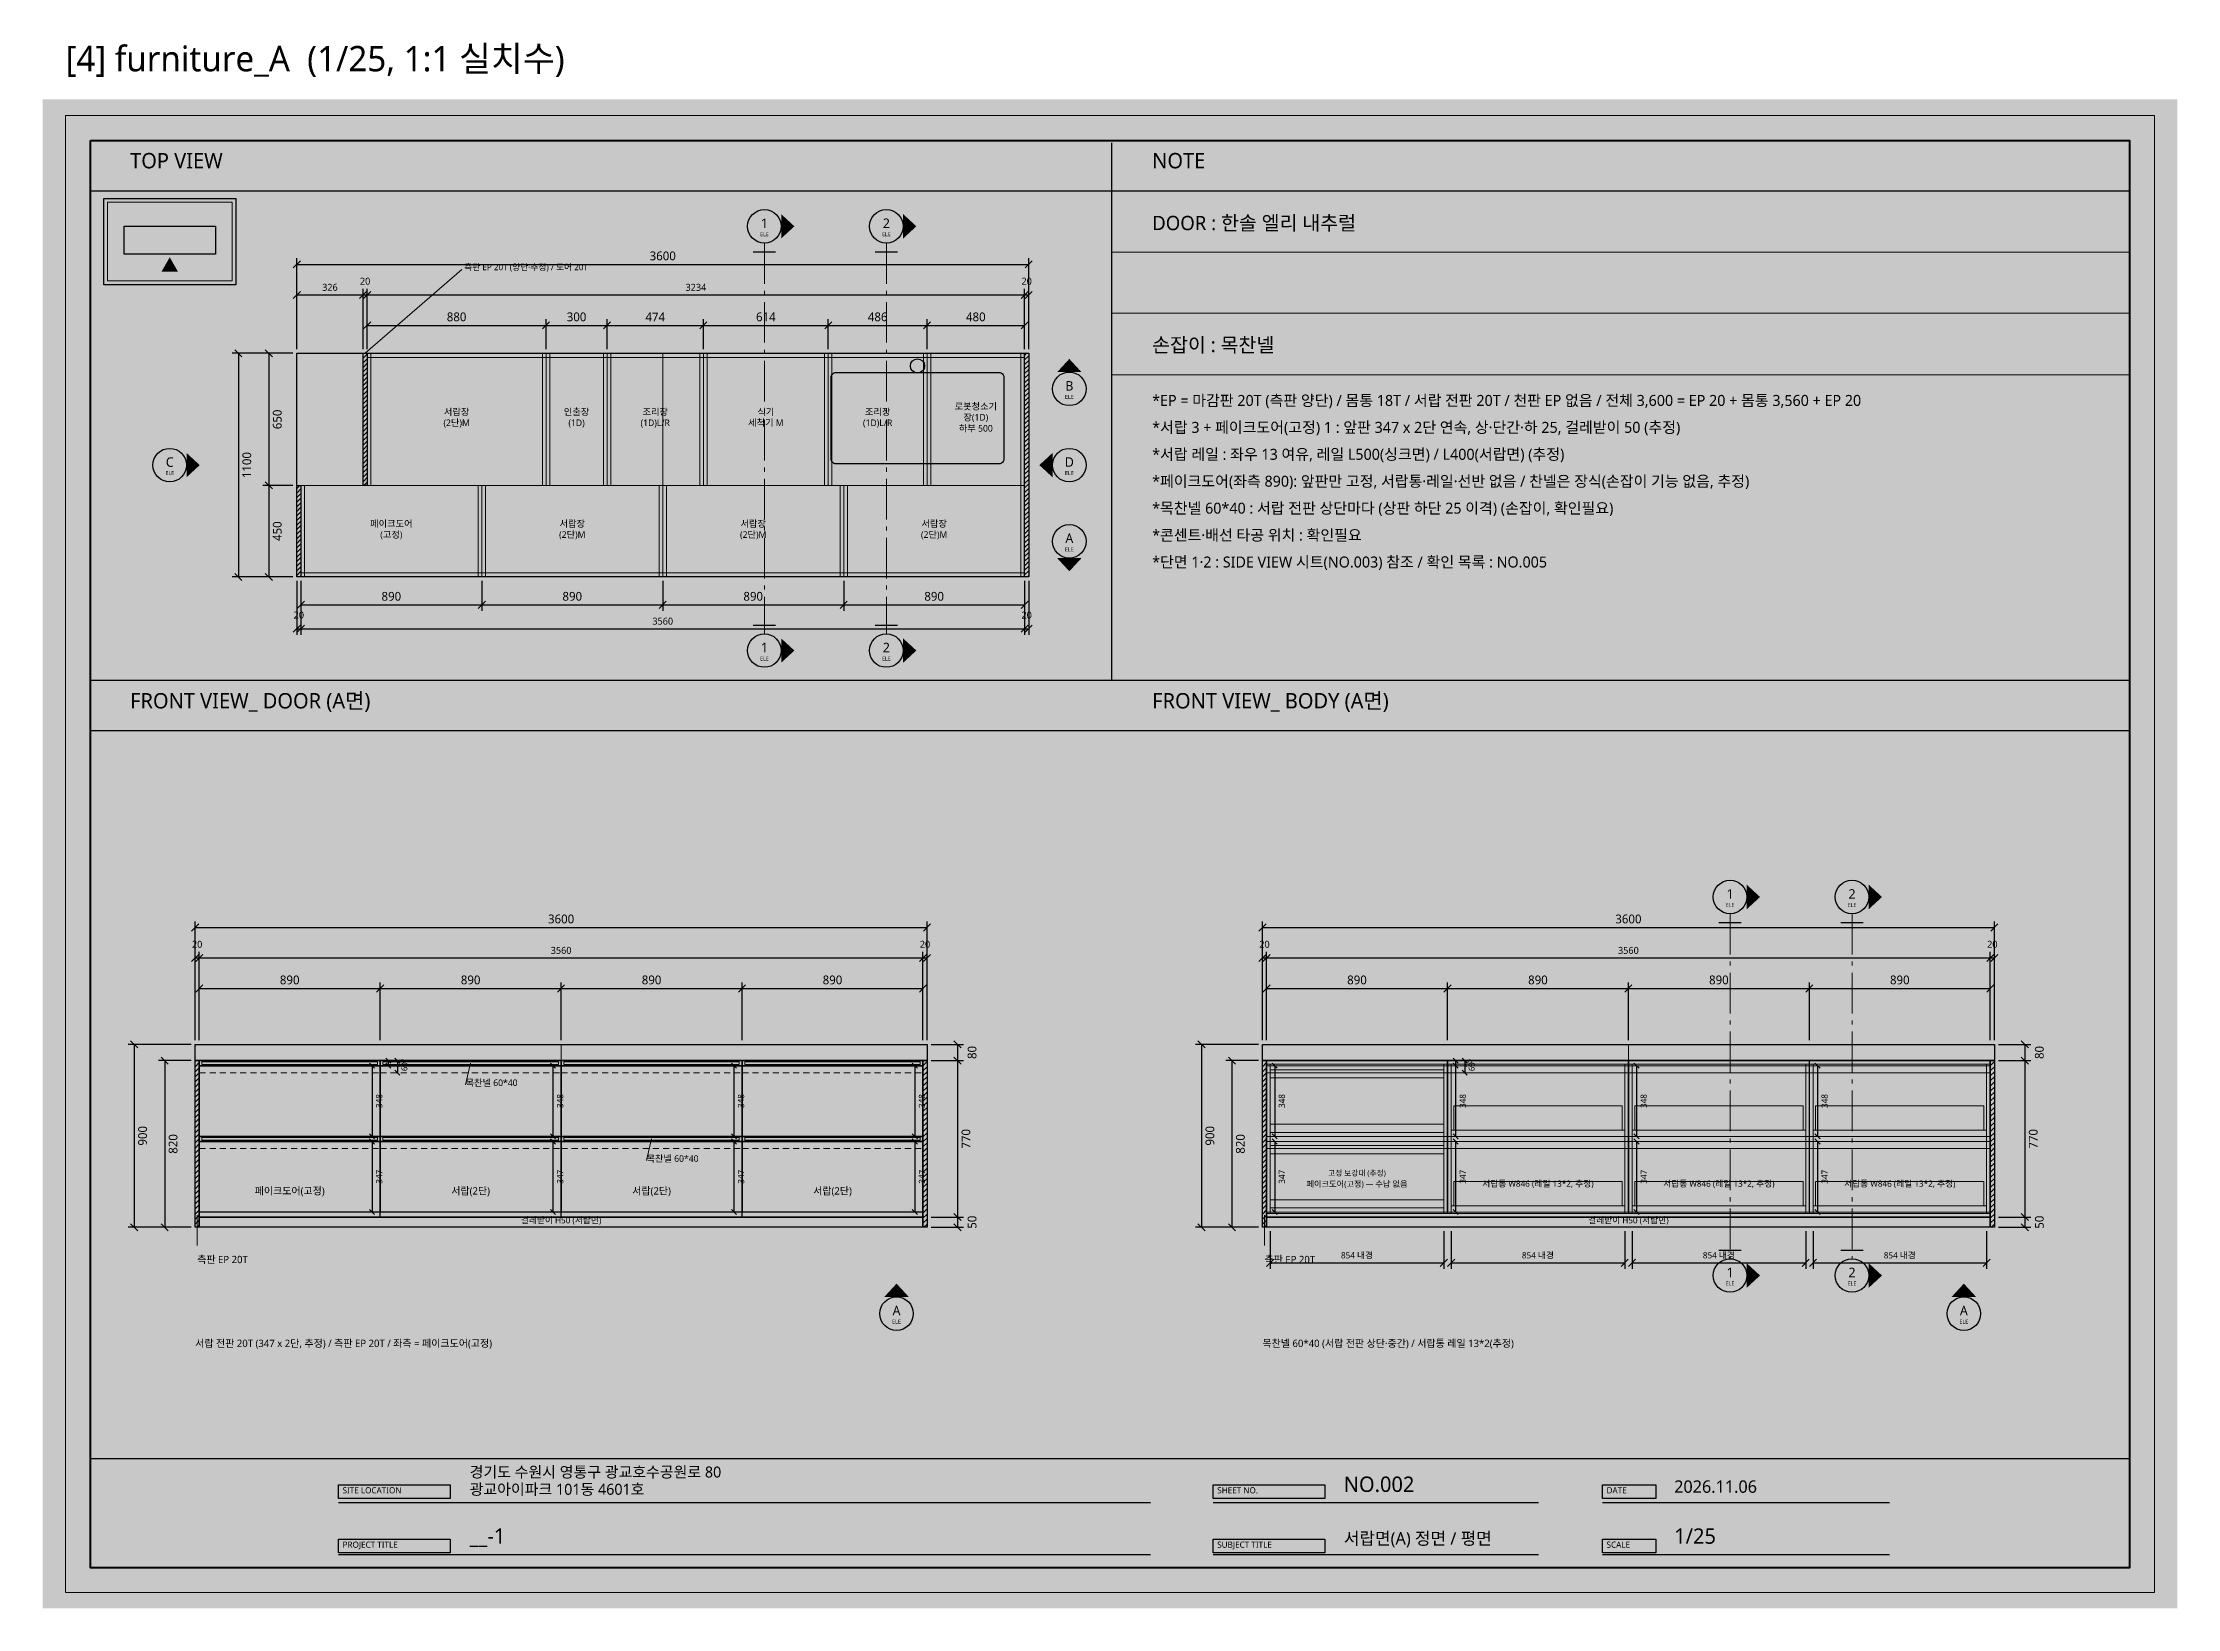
# Model space of a CAD drawing. Header units: millimetres. Extents: x 0 to 77490, y 0 to 7704.
# Drawn here: x 32340 to 42840, y 0 to 7704 of the extents above; entities that cross this region are included whole.
import ezdxf
from ezdxf.enums import TextEntityAlignment as Align

# ---------------------------------------------------------------- set-up
doc = ezdxf.new("R2010")
doc.units = ezdxf.units.MM
doc.header["$LTSCALE"] = 25
doc.layers.add('BG', color=7, linetype='Continuous', lineweight=0)
for name, color, linetype, lineweight, true_color in [('DIM', 7, 'Continuous', 13, 0x969696), ('FRAME', 7, 'Continuous', 100, 0x000000), ('NOTE_BLUE', 7, 'Continuous', 9, 0x0000ff), ('NOTE_RED', 7, 'Continuous', 25, 0xde0038), ('OUTLINE', 7, 'Continuous', 25, 0x000000), ('TEXT', 7, 'Continuous', 13, 0x000000), ('THIN', 7, 'Continuous', 5, 0x6e6e6e)]:
    doc.layers.add(name, color=color, linetype=linetype, lineweight=lineweight, true_color=true_color)
doc.layers.add('SHEET_FRAME_INFO', color=8, linetype='Continuous')
doc.styles.add('MALGUN', font='malgun.ttf')
doc.dimstyles.new('KAB', dxfattribs={"dimscale": 25, "dimtxt": 1.73, "dimasz": 0, "dimexe": 1.2, "dimexo": 0.8, "dimgap": 0.8, "dimtad": 1, "dimdec": 0, "dimtxsty": 'MALGUN', "dimtsz": 0.7, "dimcen": 2.5, "dimclrd": 256, "dimclre": 256, "dimclrt": 256, "dimazin": 3, "dimtfac": 1, "dimtmove": 0, "dimatfit": 3})

# ---------------------------------------------------------------- blocks, each defined once
blk = doc.blocks.new('FRAME_SHEET4')
at = {"layer": 'FRAME', "true_color": 0x555555}
h = blk.add_hatch(color=7, dxfattribs=at)
h.dxf.hatch_style = 1
h.paths.add_polyline_path([(1455, 607.5), (2005, 607.5), (2005, 540), (1455, 540)])
h = blk.add_hatch(color=7, dxfattribs=at)
h.dxf.hatch_style = 1
h.paths.add_polyline_path([(5757.5, 607.5), (6307.5, 607.5), (6307.5, 540), (5757.5, 540)])
h = blk.add_hatch(color=7, dxfattribs=at)
h.dxf.hatch_style = 1
h.paths.add_polyline_path([(7672.5, 607.5), (7935, 607.5), (7935, 540), (7672.5, 540)])
h = blk.add_hatch(color=7, dxfattribs=at)
h.dxf.hatch_style = 1
h.paths.add_polyline_path([(1455, 340), (2005, 340), (2005, 272.5), (1455, 272.5)])
h = blk.add_hatch(color=7, dxfattribs=at)
h.dxf.hatch_style = 1
h.paths.add_polyline_path([(5757.5, 340), (6307.5, 340), (6307.5, 272.5), (5757.5, 272.5)])
h = blk.add_hatch(color=7, dxfattribs=at)
h.dxf.hatch_style = 1
h.paths.add_polyline_path([(7672.5, 340), (7935, 340), (7935, 272.5), (7672.5, 272.5)])
at = {"layer": 'FRAME', "lineweight": 25, "true_color": 0x000000}
for p, q in [((5257.5, 7210), (5257.5, 4567.5)), ((235, 6975), (10265, 6975)), ((235, 4567.5), (10265, 4567.5)), ((235, 4320), (10265, 4320)), ((235, 737.5), (10265, 737.5))]:
    blk.add_line(p, q, dxfattribs=at)
at = {"layer": 'FRAME', "lineweight": 13, "true_color": 0x000000}
for p, q in [((5257.5, 6672.5), (10265, 6672.5)), ((5257.5, 6372.5), (10265, 6372.5)), ((5257.5, 6070), (10265, 6070))]:
    blk.add_line(p, q, dxfattribs=at)
blk.add_lwpolyline([(112.5, 7345), (10387.5, 7345), (10387.5, 77.5), (112.5, 77.5)], close=True, dxfattribs=at)
at = {"layer": 'FRAME', "lineweight": 100, "true_color": 0x000000}
blk.add_lwpolyline([(235, 7222.5), (10265, 7222.5), (10265, 200), (235, 200)], close=True, dxfattribs=at)
at = {"layer": 'OUTLINE', "lineweight": 25, "true_color": 0x000000}
for p, q in [((1455, 520), (5450, 520)), ((5757.5, 520), (7357.5, 520)), ((7672.5, 520), (9085, 520)), ((1455, 265), (5450, 265)), ((5757.5, 265), (7357.5, 265)), ((7672.5, 265), (9085, 265))]:
    blk.add_line(p, q, dxfattribs=at)
for points in [[(1455, 607.5), (2005, 607.5), (2005, 540), (1455, 540)], [(5757.5, 607.5), (6307.5, 607.5), (6307.5, 540), (5757.5, 540)], [(7672.5, 607.5), (7935, 607.5), (7935, 540), (7672.5, 540)], [(1455, 340), (2005, 340), (2005, 272.5), (1455, 272.5)], [(5757.5, 340), (6307.5, 340), (6307.5, 272.5), (5757.5, 272.5)], [(7672.5, 340), (7935, 340), (7935, 272.5), (7672.5, 272.5)]]:
    blk.add_lwpolyline(points, close=True, dxfattribs=at)
at = {"layer": 'TEXT', "true_color": 0x000000, "style": 'MALGUN'}
for s, height, p in [('TOP VIEW', 75.6, (430, 7062.5)), ('NOTE', 75.6, (5457.5, 7062.5)), ('FRONT VIEW_ DOOR (A면)', 75.6, (430, 4405)), ('FRONT VIEW_ BODY (A면)', 75.6, (5457.5, 4405)), ('경기도 수원시 영통구 광교호수공원로 80', 54, (2100, 627.5)), ('NO.002', 75.6, (6400, 550)), ('2026.11.06', 61.2, (8025, 550)), ('광교아이파크 101동 4601호', 54, (2100, 542.5)), ('__-1', 75.6, (2100, 295)), ('서랍면(A) 정면 / 평면', 61.2, (6400, 295)), ('1/25', 75.6, (8025, 295))]:
    blk.add_text(s, height=height, dxfattribs=at).set_placement(p, align=Align.BOTTOM_LEFT)
at = {"layer": 'TEXT', "true_color": 0xffffff, "style": 'MALGUN'}
for s, p in [('SITE LOCATION', (1475, 556.25)), ('SHEET NO.', (5777.5, 556.25)), ('DATE', (7692.5, 556.25)), ('PROJECT TITLE', (1475, 288.75)), ('SUBJECT TITLE', (5777.5, 288.75)), ('SCALE', (7692.5, 288.75))]:
    blk.add_text(s, height=30.6, dxfattribs=at).set_placement(p, align=Align.BOTTOM_LEFT)
blk = doc.blocks.new('KEYPLAN_S4')
at = {"layer": 'OUTLINE', "true_color": 0xde0038}
h = blk.add_hatch(color=7, dxfattribs=at)
h.dxf.hatch_style = 1
h.paths.add_polyline_path([(585, 6577.5), (665, 6577.5), (625, 6647.5)])
at = {"layer": 'OUTLINE', "lineweight": 25, "true_color": 0x000000}
for points in [[(300, 6937.5), (950, 6937.5), (950, 6512.5), (300, 6512.5)], [(400, 6800), (850, 6800), (850, 6662.5), (400, 6662.5)]]:
    blk.add_lwpolyline(points, close=True, dxfattribs=at)
at = {"layer": 'THIN', "lineweight": 5, "true_color": 0x6e6e6e}
blk.add_lwpolyline([(318.75, 6918.75), (931.25, 6918.75), (931.25, 6531.25), (318.75, 6531.25)], close=True, dxfattribs=at)
blk = doc.blocks.new('NOTE_S4')
at = {"layer": 'NOTE_BLUE', "true_color": 0x0000ff, "style": 'MALGUN'}
blk.add_text('*EP = 마감판 20T (측판 양단) / 몸통 18T / 서랍 전판 20T / 천판 EP 없음 / 전체 3,600 = EP 20 + 몸통 3,560 + EP 20', height=54, dxfattribs=at).set_placement((5457.5, 5900), align=Align.BOTTOM_LEFT)
at = {"layer": 'NOTE_RED', "true_color": 0xde0038, "style": 'MALGUN'}
for s, height, p in [('손잡이 : 목찬넬', 70.2, (5457.5, 6160)), ('*서랍 레일 : 좌우 13 여유, 레일 L500(싱크면) / L400(서랍면) (추정)', 54, (5457.5, 5635)), ('*페이크도어(좌측 890): 앞판만 고정, 서랍통·레일·선반 없음 / 찬넬은 장식(손잡이 기능 없음, 추정)', 54, (5457.5, 5502.5)), ('*목찬넬 60*40 : 서랍 전판 상단마다 (상판 하단 25 이격) (손잡이, 확인필요)', 54, (5457.5, 5370)), ('*콘센트·배선 타공 위치 : 확인필요', 54, (5457.5, 5237.5))]:
    blk.add_text(s, height=height, dxfattribs=at).set_placement(p, align=Align.BOTTOM_LEFT)
at = {"layer": 'TEXT', "true_color": 0x000000, "style": 'MALGUN'}
for s, height, p in [('DOOR : 한솔 엘리 내추럴', 70.2, (5457.5, 6760)), ('*서랍 3 + 페이크도어(고정) 1 : 앞판 347 x 2단 연속, 상·단간·하 25, 걸레받이 50 (추정)', 54, (5457.5, 5767.5)), ('*단면 1·2 : SIDE VIEW 시트(NO.003) 참조 / 확인 목록 : NO.005', 54, (5457.5, 5105))]:
    blk.add_text(s, height=height, dxfattribs=at).set_placement(p, align=Align.BOTTOM_LEFT)
blk = doc.blocks.new('VIEW_TOP_S4')
at = {"layer": 'OUTLINE', "true_color": 0x000000}
h = blk.add_hatch(color=7, dxfattribs=at)
h.dxf.hatch_style = 1
h.paths.add_polyline_path([(3632.5, 6860), (3632.5, 6740), (3697.5, 6800)])
h = blk.add_hatch(color=7, dxfattribs=at)
h.dxf.hatch_style = 1
h.paths.add_polyline_path([(4232.5, 6860), (4232.5, 6740), (4297.5, 6800)])
h = blk.add_hatch(color=7, dxfattribs=at)
h.dxf.hatch_style = 1
h.paths.add_polyline_path([(4990, 6082.5), (5110, 6082.5), (5050, 6147.5)])
h = blk.add_hatch(color=7, dxfattribs=at)
h.dxf.hatch_style = 1
h.paths.add_polyline_path([(707.5, 5685), (707.5, 5565), (772.5, 5625)])
h = blk.add_hatch(color=7, dxfattribs=at)
h.dxf.hatch_style = 1
h.paths.add_polyline_path([(4967.5, 5685), (4967.5, 5565), (4902.5, 5625)])
h = blk.add_hatch(color=7, dxfattribs=at)
h.dxf.hatch_style = 1
h.paths.add_polyline_path([(4990, 5167.5), (5110, 5167.5), (5050, 5102.5)])
h = blk.add_hatch(color=7, dxfattribs=at)
h.dxf.hatch_style = 1
h.paths.add_polyline_path([(3632.5, 4772.5), (3632.5, 4652.5), (3697.5, 4712.5)])
h = blk.add_hatch(color=7, dxfattribs=at)
h.dxf.hatch_style = 1
h.paths.add_polyline_path([(4232.5, 4772.5), (4232.5, 4652.5), (4297.5, 4712.5)])
at = {"layer": 'THIN', "lineweight": 5, "true_color": 0xa5a5a5}
h = blk.add_hatch(dxfattribs=at)
h.set_pattern_fill('ANSI31', scale=5.011)
h.paths.add_polyline_path([(1576, 6175), (1596, 6175), (1596, 5525), (1576, 5525)])
h = blk.add_hatch(dxfattribs=at)
h.set_pattern_fill('ANSI31', scale=5.011)
h.paths.add_polyline_path([(4830, 6175), (4850, 6175), (4850, 5075), (4830, 5075)])
h = blk.add_hatch(dxfattribs=at)
h.set_pattern_fill('ANSI31', scale=5.011)
h.paths.add_polyline_path([(1250, 5525), (1270, 5525), (1270, 5075), (1250, 5075)])
at = {"layer": 'FRAME', "lineweight": 25, "true_color": 0x000000}
for p, q in [((3495, 6675), (3605, 6675)), ((4095, 6675), (4205, 6675)), ((3495, 4837.5), (3605, 4837.5)), ((4095, 4837.5), (4205, 4837.5))]:
    blk.add_line(p, q, dxfattribs=at)
at = {"layer": 'FRAME', "lineweight": 13, "true_color": 0x000000}
for p, q in [((3550, 6717.5), (3550, 6517.5)), ((4150, 6717.5), (4150, 6517.5)), ((3550, 6482.5), (3550, 6462.5)), ((3550, 6427.5), (3550, 6227.5)), ((4150, 6482.5), (4150, 6462.5)), ((4150, 6427.5), (4150, 6227.5)), ((3550, 6192.5), (3550, 6172.5)), ((3550, 6137.5), (3550, 5937.5)), ((4150, 6192.5), (4150, 6172.5)), ((4150, 6137.5), (4150, 5937.5)), ((3550, 5902.5), (3550, 5882.5)), ((4150, 5902.5), (4150, 5882.5)), ((3550, 5847.5), (3550, 5647.5)), ((4150, 5847.5), (4150, 5647.5)), ((3550, 5612.5), (3550, 5592.5)), ((4150, 5612.5), (4150, 5592.5)), ((3550, 5557.5), (3550, 5357.5)), ((4150, 5557.5), (4150, 5357.5)), ((3550, 5322.5), (3550, 5302.5)), ((3550, 5267.5), (3550, 5067.5)), ((4150, 5322.5), (4150, 5302.5)), ((4150, 5267.5), (4150, 5067.5)), ((3550, 5032.5), (3550, 5012.5)), ((3550, 4977.5), (3550, 4795)), ((4150, 5032.5), (4150, 5012.5)), ((4150, 4977.5), (4150, 4795))]:
    blk.add_line(p, q, dxfattribs=at)
at = {"layer": 'NOTE_BLUE', "lineweight": 9, "true_color": 0x0000ff}
blk.add_line((1586, 6175), (2061, 6587.5), dxfattribs=at)
at = {"layer": 'OUTLINE', "lineweight": 25, "true_color": 0x000000}
for points in [[(1250, 6175), (4850, 6175), (4850, 5075), (1250, 5075)], [(1576, 6175), (1596, 6175), (1596, 5525), (1576, 5525)], [(4830, 6175), (4850, 6175), (4850, 5075), (4830, 5075)], [(4703, 6081), (4709.5, 6080.1), (4715.5, 6077.7), (4720.7, 6073.7), (4724.7, 6068.5), (4727.1, 6062.5), (4728, 6056), (4728, 5656), (4727.1, 5649.5), (4724.7, 5643.5), (4720.7, 5638.3), (4715.5, 5634.3), (4709.5, 5631.9), (4703, 5631), (3903, 5631), (3896.5, 5631.9), (3890.5, 5634.3), (3885.3, 5638.3), (3881.3, 5643.5), (3878.9, 5649.5), (3878, 5656), (3878, 6056), (3878.9, 6062.5), (3881.3, 6068.5), (3885.3, 6073.7), (3890.5, 6077.7), (3896.5, 6080.1), (3903, 6081)], [(1250, 5525), (1270, 5525), (1270, 5075), (1250, 5075)]]:
    blk.add_lwpolyline(points, close=True, dxfattribs=at)
for centre, radius in [((3550, 6800), 82.5), ((4150, 6800), 82.5), ((4303, 6113), 35), ((5050, 6000), 82.5), ((625, 5625), 82.5), ((5050, 5625), 82.5), ((5050, 5250), 82.5), ((3550, 4712.5), 82.5), ((4150, 4712.5), 82.5)]:
    blk.add_circle(centre, radius, dxfattribs=at)
at = {"layer": 'THIN', "lineweight": 5, "true_color": 0x6e6e6e}
for p, q in [((1596, 6155), (2476, 6155)), ((2476, 6155), (2776, 6155)), ((2776, 6155), (3250, 6155)), ((3050, 6175), (3050, 5075)), ((3250, 6155), (3864, 6155)), ((3864, 6155), (4350, 6155)), ((4350, 6155), (4830, 6155)), ((1270, 5095), (2160, 5095)), ((2160, 5095), (3050, 5095)), ((3050, 5095), (3940, 5095)), ((3940, 5095), (4830, 5095))]:
    blk.add_line(p, q, dxfattribs=at)
for points in [[(1596, 6175), (2476, 6175), (2476, 5525), (1596, 5525)], [(1596, 6175), (1614, 6175), (1614, 5525), (1596, 5525)], [(2458, 6175), (2476, 6175), (2476, 5525), (2458, 5525)], [(2476, 6175), (2776, 6175), (2776, 5525), (2476, 5525)], [(2476, 6175), (2494, 6175), (2494, 5525), (2476, 5525)], [(2758, 6175), (2776, 6175), (2776, 5525), (2758, 5525)], [(2776, 6175), (3250, 6175), (3250, 5525), (2776, 5525)], [(2776, 6175), (2794, 6175), (2794, 5525), (2776, 5525)], [(3232, 6175), (3250, 6175), (3250, 5525), (3232, 5525)], [(3250, 6175), (3864, 6175), (3864, 5525), (3250, 5525)], [(3250, 6175), (3268, 6175), (3268, 5525), (3250, 5525)], [(3846, 6175), (3864, 6175), (3864, 5525), (3846, 5525)], [(3864, 6175), (4350, 6175), (4350, 5525), (3864, 5525)], [(3864, 6175), (3882, 6175), (3882, 5525), (3864, 5525)], [(4332, 6175), (4350, 6175), (4350, 5525), (4332, 5525)], [(4350, 6175), (4830, 6175), (4830, 5525), (4350, 5525)], [(4350, 6175), (4368, 6175), (4368, 5525), (4350, 5525)], [(4812, 6175), (4830, 6175), (4830, 5525), (4812, 5525)], [(1270, 5525), (2160, 5525), (2160, 5075), (1270, 5075)], [(1270, 5525), (1288, 5525), (1288, 5075), (1270, 5075)], [(2142, 5525), (2160, 5525), (2160, 5075), (2142, 5075)], [(2160, 5525), (3050, 5525), (3050, 5075), (2160, 5075)], [(2160, 5525), (2178, 5525), (2178, 5075), (2160, 5075)], [(3032, 5525), (3050, 5525), (3050, 5075), (3032, 5075)], [(3050, 5525), (3940, 5525), (3940, 5075), (3050, 5075)], [(3050, 5525), (3068, 5525), (3068, 5075), (3050, 5075)], [(3922, 5525), (3940, 5525), (3940, 5075), (3922, 5075)], [(3940, 5525), (4830, 5525), (4830, 5075), (3940, 5075)], [(3940, 5525), (3958, 5525), (3958, 5075), (3940, 5075)], [(4812, 5525), (4830, 5525), (4830, 5075), (4812, 5075)]]:
    blk.add_lwpolyline(points, close=True, dxfattribs=at)
at = {"layer": 'NOTE_BLUE', "true_color": 0x0000ff, "style": 'MALGUN'}
blk.add_text('측판 EP 20T (양단·추정) / 도어 20T', height=30.6, dxfattribs=at).set_placement((2073.5, 6575), align=Align.BOTTOM_LEFT)
at = {"layer": 'TEXT', "true_color": 0x000000, "style": 'MALGUN'}
for s, height, p in [('1', 46.8, (3550, 6777.5)), ('2', 46.8, (4150, 6777.5)), ('ELE', 19.8, (3550, 6745)), ('ELE', 19.8, (4150, 6745)), ('B', 46.8, (5050, 5977.5)), ('ELE', 19.8, (5050, 5945)), ('ELE', 19.8, (625, 5570)), ('C', 46.8, (625, 5602.5)), ('ELE', 19.8, (5050, 5570)), ('D', 46.8, (5050, 5602.5)), ('A', 46.8, (5050, 5227.5)), ('ELE', 19.8, (5050, 5195)), ('1', 46.8, (3550, 4690)), ('2', 46.8, (4150, 4690)), ('ELE', 19.8, (3550, 4657.5)), ('ELE', 19.8, (4150, 4657.5))]:
    blk.add_text(s, height=height, dxfattribs=at).set_placement(p, align=Align.BOTTOM_CENTER)
at = {"layer": 'TEXT', "true_color": 0x5a5a5a, "style": 'MALGUN'}
for s, p in [('서랍장', (2036, 5861.2)), ('인출장', (2626, 5861.2)), ('조리장', (3013, 5861.2)), ('식기', (3557, 5861.2)), ('조리장', (4107, 5861.2)), ('로봇청소기', (4590, 5888.2)), ('장(1D)', (4590, 5834.2)), ('(2단)M', (2036, 5807.3)), ('(1D)', (2626, 5807.3)), ('(1D)L/R', (3013, 5807.3)), ('세척기 M', (3557, 5807.3)), ('(1D)L/R', (4107, 5807.3)), ('하부 500', (4590, 5780.2)), ('페이크도어', (1715, 5311.2)), ('서랍장', (2605, 5311.2)), ('서랍장', (3495, 5311.2)), ('서랍장', (4385, 5311.2)), ('(고정)', (1715, 5257.3)), ('(2단)M', (2605, 5257.3)), ('(2단)M', (3495, 5257.3)), ('(2단)M', (4385, 5257.3))]:
    blk.add_text(s, height=32.4, dxfattribs=at).set_placement(p, align=Align.BOTTOM_CENTER)
at = {"layer": 'DIM', "lineweight": 13, "true_color": 0x5a5a5a}
for base, p1, p2, override in [((1250, 6612.5), (1250, 6175), (4850, 6175), {"dimscale": 25, "dimtxt": 1.728, "dimtsz": 0.7}), ((1250, 6462.5), (1250, 6175), (1576, 6175), {"dimscale": 25, "dimtxt": 1.368, "dimtsz": 0.7}), ((1576, 6462.5), (1576, 6175), (1596, 6175), {"dimscale": 25, "dimtxt": 1.368, "dimtsz": 0.7}), ((1596, 6462.5), (1596, 6175), (4830, 6175), {"dimscale": 25, "dimtxt": 1.368, "dimtsz": 0.7}), ((4830, 6462.5), (4830, 6175), (4850, 6175), {"dimscale": 25, "dimtxt": 1.368, "dimtsz": 0.7}), ((1596, 6312.5), (1596, 6175), (2476, 6175), {"dimscale": 25, "dimtxt": 1.728, "dimtsz": 0.7}), ((2476, 6312.5), (2476, 6175), (2776, 6175), {"dimscale": 25, "dimtxt": 1.728, "dimtsz": 0.7}), ((2776, 6312.5), (2776, 6175), (3250, 6175), {"dimscale": 25, "dimtxt": 1.728, "dimtsz": 0.7}), ((3250, 6312.5), (3250, 6175), (3864, 6175), {"dimscale": 25, "dimtxt": 1.728, "dimtsz": 0.7}), ((3864, 6312.5), (3864, 6175), (4350, 6175), {"dimscale": 25, "dimtxt": 1.728, "dimtsz": 0.7}), ((4350, 6312.5), (4350, 6175), (4830, 6175), {"dimscale": 25, "dimtxt": 1.728, "dimtsz": 0.7}), ((1250, 4820), (1250, 5075), (1270, 5075), {"dimscale": 25, "dimtxt": 1.368, "dimtsz": 0.7}), ((1270, 4937.5), (1270, 5075), (2160, 5075), {"dimscale": 25, "dimtxt": 1.728, "dimtsz": 0.7}), ((1270, 4820), (1270, 5075), (4830, 5075), {"dimscale": 25, "dimtxt": 1.368, "dimtsz": 0.7}), ((2160, 4937.5), (2160, 5075), (3050, 5075), {"dimscale": 25, "dimtxt": 1.728, "dimtsz": 0.7}), ((3050, 4937.5), (3050, 5075), (3940, 5075), {"dimscale": 25, "dimtxt": 1.728, "dimtsz": 0.7}), ((3940, 4937.5), (3940, 5075), (4830, 5075), {"dimscale": 25, "dimtxt": 1.728, "dimtsz": 0.7}), ((4830, 4820), (4830, 5075), (4850, 5075), {"dimscale": 25, "dimtxt": 1.368, "dimtsz": 0.7})]:
    blk.add_linear_dim(base=base, p1=p1, p2=p2, dimstyle='KAB', override=override, dxfattribs=at).render()
for base, p1, p2 in [((962.5, 6175), (1250, 6175), (1250, 5075)), ((1112.5, 6175), (1250, 6175), (1250, 5525)), ((1112.5, 5525), (1250, 5525), (1250, 5075))]:
    blk.add_linear_dim(base=base, p1=p1, p2=p2, angle=90, dimstyle='KAB', override={"dimscale": 25, "dimtxt": 1.728, "dimtsz": 0.7}, dxfattribs=at).render()
blk = doc.blocks.new('VIEW_FRONT_DOOR_S4')
at = {"layer": 'OUTLINE', "true_color": 0x000000}
h = blk.add_hatch(color=7, dxfattribs=at)
h.dxf.hatch_style = 1
h.paths.add_polyline_path([(4140, 1532.5), (4260, 1532.5), (4200, 1597.5)])
at = {"layer": 'THIN', "lineweight": 5, "true_color": 0xa5a5a5}
h = blk.add_hatch(dxfattribs=at)
h.set_pattern_fill('ANSI31', scale=5.5678)
h.paths.add_polyline_path([(750, 2695), (770, 2695), (770, 1875), (750, 1875)])
h = blk.add_hatch(dxfattribs=at)
h.set_pattern_fill('ANSI31', scale=5.56777)
h.paths.add_polyline_path([(4330, 2695), (4350, 2695), (4350, 1875), (4330, 1875)])
at = {"layer": 'FRAME', "lineweight": 13, "true_color": 0x000000}
for points in [[(783.5, 2689), (1646.5, 2689), (1646.5, 2676), (783.5, 2676)], [(1673.5, 2689), (2536.5, 2689), (2536.5, 2676), (1673.5, 2676)], [(2563.5, 2689), (3426.5, 2689), (3426.5, 2676), (2563.5, 2676)], [(3453.5, 2689), (4316.5, 2689), (4316.5, 2676), (3453.5, 2676)], [(783.5, 2316), (1646.5, 2316), (1646.5, 2303), (783.5, 2303)], [(1673.5, 2316), (2536.5, 2316), (2536.5, 2303), (1673.5, 2303)], [(2563.5, 2316), (3426.5, 2316), (3426.5, 2303), (2563.5, 2303)], [(3453.5, 2316), (4316.5, 2316), (4316.5, 2303), (3453.5, 2303)]]:
    blk.add_lwpolyline(points, close=True, dxfattribs=at)
at = {"layer": 'NOTE_BLUE', "lineweight": 9, "true_color": 0x0000ff}
for p, q in [((2080, 2575.8), (2105, 2682.5)), ((2970, 2202.7), (2995, 2309.5)), ((760, 1935), (760, 1785))]:
    blk.add_line(p, q, dxfattribs=at)
at = {"layer": 'OUTLINE', "lineweight": 25, "true_color": 0x000000}
for p, q in [((770, 1925), (770, 2695)), ((1660, 1925), (1660, 2695)), ((2550, 1925), (2550, 2695)), ((3440, 1925), (3440, 2695))]:
    blk.add_line(p, q, dxfattribs=at)
for points in [[(750, 2775), (4350, 2775), (4350, 2695), (750, 2695)], [(750, 2695), (770, 2695), (770, 1875), (750, 1875)], [(770, 2695), (4330, 2695), (4330, 1925), (770, 1925)], [(771.5, 2695), (1658.5, 2695), (1658.5, 2670), (771.5, 2670)], [(771.5, 2670), (1658.5, 2670), (1658.5, 2322), (771.5, 2322)], [(1661.5, 2695), (2548.5, 2695), (2548.5, 2670), (1661.5, 2670)], [(1661.5, 2670), (2548.5, 2670), (2548.5, 2322), (1661.5, 2322)], [(2551.5, 2695), (3438.5, 2695), (3438.5, 2670), (2551.5, 2670)], [(2551.5, 2670), (3438.5, 2670), (3438.5, 2322), (2551.5, 2322)], [(3441.5, 2695), (4328.5, 2695), (4328.5, 2670), (3441.5, 2670)], [(3441.5, 2670), (4328.5, 2670), (4328.5, 2322), (3441.5, 2322)], [(4330, 2695), (4350, 2695), (4350, 1875), (4330, 1875)], [(771.5, 2322), (1658.5, 2322), (1658.5, 2297), (771.5, 2297)], [(1661.5, 2322), (2548.5, 2322), (2548.5, 2297), (1661.5, 2297)], [(2551.5, 2322), (3438.5, 2322), (3438.5, 2297), (2551.5, 2297)], [(3441.5, 2322), (4328.5, 2322), (4328.5, 2297), (3441.5, 2297)], [(771.5, 2297), (1658.5, 2297), (1658.5, 1950), (771.5, 1950)], [(1661.5, 2297), (2548.5, 2297), (2548.5, 1950), (1661.5, 1950)], [(2551.5, 2297), (3438.5, 2297), (3438.5, 1950), (2551.5, 1950)], [(3441.5, 2297), (4328.5, 2297), (4328.5, 1950), (3441.5, 1950)], [(770, 1925), (4330, 1925), (4330, 1875), (770, 1875)]]:
    blk.add_lwpolyline(points, close=True, dxfattribs=at)
blk.add_circle((4200, 1450), 82.5, dxfattribs=at)
at = {"layer": 'THIN', "lineweight": 5, "true_color": 0x6e6e6e}
for p, q in [((2550, 2775), (2550, 2695)), ((771.5, 2635), (801.5, 2635)), ((821.5, 2635), (851.5, 2635)), ((871.5, 2635), (901.5, 2635)), ((921.5, 2635), (951.5, 2635)), ((971.5, 2635), (1001.5, 2635)), ((1021.5, 2635), (1051.5, 2635)), ((1071.5, 2635), (1101.5, 2635)), ((1121.5, 2635), (1151.5, 2635)), ((1171.5, 2635), (1201.5, 2635)), ((1221.5, 2635), (1251.5, 2635)), ((1271.5, 2635), (1301.5, 2635)), ((1321.5, 2635), (1351.5, 2635)), ((1371.5, 2635), (1401.5, 2635)), ((1421.5, 2635), (1451.5, 2635)), ((1471.5, 2635), (1501.5, 2635)), ((1521.5, 2635), (1551.5, 2635)), ((1571.5, 2635), (1601.5, 2635)), ((1621.5, 2635), (1651.5, 2635)), ((1661.5, 2635), (1691.5, 2635)), ((1711.5, 2635), (1741.5, 2635)), ((1761.5, 2635), (1791.5, 2635)), ((1811.5, 2635), (1841.5, 2635)), ((1861.5, 2635), (1891.5, 2635)), ((1911.5, 2635), (1941.5, 2635)), ((1961.5, 2635), (1991.5, 2635)), ((2011.5, 2635), (2041.5, 2635)), ((2061.5, 2635), (2091.5, 2635)), ((2111.5, 2635), (2141.5, 2635)), ((2161.5, 2635), (2191.5, 2635)), ((2211.5, 2635), (2241.5, 2635)), ((2261.5, 2635), (2291.5, 2635)), ((2311.5, 2635), (2341.5, 2635)), ((2361.5, 2635), (2391.5, 2635)), ((2411.5, 2635), (2441.5, 2635)), ((2461.5, 2635), (2491.5, 2635)), ((2511.5, 2635), (2541.5, 2635)), ((2551.5, 2635), (2581.5, 2635)), ((2601.5, 2635), (2631.5, 2635)), ((2651.5, 2635), (2681.5, 2635)), ((2701.5, 2635), (2731.5, 2635)), ((2751.5, 2635), (2781.5, 2635)), ((2801.5, 2635), (2831.5, 2635)), ((2851.5, 2635), (2881.5, 2635)), ((2901.5, 2635), (2931.5, 2635)), ((2951.5, 2635), (2981.5, 2635)), ((3001.5, 2635), (3031.5, 2635)), ((3051.5, 2635), (3081.5, 2635)), ((3101.5, 2635), (3131.5, 2635)), ((3151.5, 2635), (3181.5, 2635)), ((3201.5, 2635), (3231.5, 2635)), ((3251.5, 2635), (3281.5, 2635)), ((3301.5, 2635), (3331.5, 2635)), ((3351.5, 2635), (3381.5, 2635)), ((3401.5, 2635), (3431.5, 2635)), ((3441.5, 2635), (3471.5, 2635)), ((3491.5, 2635), (3521.5, 2635)), ((3541.5, 2635), (3571.5, 2635)), ((3591.5, 2635), (3621.5, 2635)), ((3641.5, 2635), (3671.5, 2635)), ((3691.5, 2635), (3721.5, 2635)), ((3741.5, 2635), (3771.5, 2635)), ((3791.5, 2635), (3821.5, 2635)), ((3841.5, 2635), (3871.5, 2635)), ((3891.5, 2635), (3921.5, 2635)), ((3941.5, 2635), (3971.5, 2635)), ((3991.5, 2635), (4021.5, 2635)), ((4041.5, 2635), (4071.5, 2635)), ((4091.5, 2635), (4121.5, 2635)), ((4141.5, 2635), (4171.5, 2635)), ((4191.5, 2635), (4221.5, 2635)), ((4241.5, 2635), (4271.5, 2635)), ((4291.5, 2635), (4321.5, 2635)), ((771.5, 2262), (801.5, 2262)), ((821.5, 2262), (851.5, 2262)), ((871.5, 2262), (901.5, 2262)), ((921.5, 2262), (951.5, 2262)), ((971.5, 2262), (1001.5, 2262)), ((1021.5, 2262), (1051.5, 2262)), ((1071.5, 2262), (1101.5, 2262)), ((1121.5, 2262), (1151.5, 2262)), ((1171.5, 2262), (1201.5, 2262)), ((1221.5, 2262), (1251.5, 2262)), ((1271.5, 2262), (1301.5, 2262)), ((1321.5, 2262), (1351.5, 2262)), ((1371.5, 2262), (1401.5, 2262)), ((1421.5, 2262), (1451.5, 2262)), ((1471.5, 2262), (1501.5, 2262)), ((1521.5, 2262), (1551.5, 2262)), ((1571.5, 2262), (1601.5, 2262)), ((1621.5, 2262), (1651.5, 2262)), ((1661.5, 2262), (1691.5, 2262)), ((1711.5, 2262), (1741.5, 2262)), ((1761.5, 2262), (1791.5, 2262)), ((1811.5, 2262), (1841.5, 2262)), ((1861.5, 2262), (1891.5, 2262)), ((1911.5, 2262), (1941.5, 2262)), ((1961.5, 2262), (1991.5, 2262)), ((2011.5, 2262), (2041.5, 2262)), ((2061.5, 2262), (2091.5, 2262)), ((2111.5, 2262), (2141.5, 2262)), ((2161.5, 2262), (2191.5, 2262)), ((2211.5, 2262), (2241.5, 2262)), ((2261.5, 2262), (2291.5, 2262)), ((2311.5, 2262), (2341.5, 2262)), ((2361.5, 2262), (2391.5, 2262)), ((2411.5, 2262), (2441.5, 2262)), ((2461.5, 2262), (2491.5, 2262)), ((2511.5, 2262), (2541.5, 2262)), ((2551.5, 2262), (2581.5, 2262)), ((2601.5, 2262), (2631.5, 2262)), ((2651.5, 2262), (2681.5, 2262)), ((2701.5, 2262), (2731.5, 2262)), ((2751.5, 2262), (2781.5, 2262)), ((2801.5, 2262), (2831.5, 2262)), ((2851.5, 2262), (2881.5, 2262)), ((2901.5, 2262), (2931.5, 2262)), ((2951.5, 2262), (2981.5, 2262)), ((3001.5, 2262), (3031.5, 2262)), ((3051.5, 2262), (3081.5, 2262)), ((3101.5, 2262), (3131.5, 2262)), ((3151.5, 2262), (3181.5, 2262)), ((3201.5, 2262), (3231.5, 2262)), ((3251.5, 2262), (3281.5, 2262)), ((3301.5, 2262), (3331.5, 2262)), ((3351.5, 2262), (3381.5, 2262)), ((3401.5, 2262), (3431.5, 2262)), ((3441.5, 2262), (3471.5, 2262)), ((3491.5, 2262), (3521.5, 2262)), ((3541.5, 2262), (3571.5, 2262)), ((3591.5, 2262), (3621.5, 2262)), ((3641.5, 2262), (3671.5, 2262)), ((3691.5, 2262), (3721.5, 2262)), ((3741.5, 2262), (3771.5, 2262)), ((3791.5, 2262), (3821.5, 2262)), ((3841.5, 2262), (3871.5, 2262)), ((3891.5, 2262), (3921.5, 2262)), ((3941.5, 2262), (3971.5, 2262)), ((3991.5, 2262), (4021.5, 2262)), ((4041.5, 2262), (4071.5, 2262)), ((4091.5, 2262), (4121.5, 2262)), ((4141.5, 2262), (4171.5, 2262)), ((4191.5, 2262), (4221.5, 2262)), ((4241.5, 2262), (4271.5, 2262)), ((4291.5, 2262), (4321.5, 2262))]:
    blk.add_line(p, q, dxfattribs=at)
at = {"layer": 'NOTE_BLUE', "true_color": 0x0000ff, "style": 'MALGUN'}
for s, height, p in [('목찬넬 60*40', 32.4, (2080, 2560)), ('목찬넬 60*40', 32.4, (2970, 2187)), ('측판 EP 20T', 36, (760, 1687.5)), ('서랍 전판 20T (347 x 2단, 추정) / 측판 EP 20T / 좌측 = 페이크도어(고정)', 36, (750, 1275))]:
    blk.add_text(s, height=height, dxfattribs=at).set_placement(p, align=Align.BOTTOM_LEFT)
at = {"layer": 'NOTE_RED', "true_color": 0xde0038, "style": 'MALGUN'}
blk.add_text('페이크도어(고정)', height=36, dxfattribs=at).set_placement((1215, 2025), align=Align.BOTTOM_CENTER)
at = {"layer": 'TEXT', "true_color": 0x5a5a5a, "style": 'MALGUN'}
for s, height, p in [('서랍(2단)', 36, (2105, 2025)), ('서랍(2단)', 36, (2995, 2025)), ('서랍(2단)', 36, (3885, 2025)), ('걸레받이 H50 (서랍면)', 30.6, (2550, 1885))]:
    blk.add_text(s, height=height, dxfattribs=at).set_placement(p, align=Align.BOTTOM_CENTER)
at = {"layer": 'TEXT', "true_color": 0x000000, "style": 'MALGUN'}
for s, height, p in [('A', 46.8, (4200, 1427.5)), ('ELE', 19.8, (4200, 1395))]:
    blk.add_text(s, height=height, dxfattribs=at).set_placement(p, align=Align.BOTTOM_CENTER)
at = {"layer": 'DIM', "lineweight": 13, "true_color": 0x5a5a5a}
for base, p1, p2, override in [((750, 3350), (750, 2775), (4350, 2775), {"dimscale": 25, "dimtxt": 1.728, "dimtsz": 0.7}), ((750, 3200), (750, 2775), (770, 2775), {"dimscale": 25, "dimtxt": 1.368, "dimtsz": 0.7}), ((770, 3200), (770, 2775), (4330, 2775), {"dimscale": 25, "dimtxt": 1.368, "dimtsz": 0.7}), ((4330, 3200), (4330, 2775), (4350, 2775), {"dimscale": 25, "dimtxt": 1.368, "dimtsz": 0.7}), ((770, 3050), (770, 2775), (1660, 2775), {"dimscale": 25, "dimtxt": 1.728, "dimtsz": 0.7}), ((1660, 3050), (1660, 2775), (2550, 2775), {"dimscale": 25, "dimtxt": 1.728, "dimtsz": 0.7}), ((2550, 3050), (2550, 2775), (3440, 2775), {"dimscale": 25, "dimtxt": 1.728, "dimtsz": 0.7}), ((3440, 3050), (3440, 2775), (4330, 2775), {"dimscale": 25, "dimtxt": 1.728, "dimtsz": 0.7})]:
    blk.add_linear_dim(base=base, p1=p1, p2=p2, dimstyle='KAB', override=override, dxfattribs=at).render()
for base, p1, p2, override in [((450, 2775), (750, 2775), (750, 1875), {"dimscale": 25, "dimtxt": 1.728, "dimtsz": 0.7}), ((4500, 2775), (4350, 2775), (4350, 2695), {"dimscale": 25, "dimtxt": 1.728, "dimtsz": 0.7}), ((600, 2695), (750, 2695), (750, 1875), {"dimscale": 25, "dimtxt": 1.728, "dimtsz": 0.7}), ((1620, 2670), (1620, 2670), (1620, 2322), {"dimscale": 25, "dimtxt": 1.224, "dimtsz": 0.5, "dimse1": 1, "dimse2": 1}), ((2510, 2670), (2510, 2670), (2510, 2322), {"dimscale": 25, "dimtxt": 1.224, "dimtsz": 0.5, "dimse1": 1, "dimse2": 1}), ((3400, 2670), (3400, 2670), (3400, 2322), {"dimscale": 25, "dimtxt": 1.224, "dimtsz": 0.5, "dimse1": 1, "dimse2": 1}), ((4290, 2670), (4290, 2670), (4290, 2322), {"dimscale": 25, "dimtxt": 1.224, "dimtsz": 0.5, "dimse1": 1, "dimse2": 1}), ((4500, 2695), (4350, 2695), (4350, 1925), {"dimscale": 25, "dimtxt": 1.728, "dimtsz": 0.7}), ((1620, 2297), (1620, 2297), (1620, 1950), {"dimscale": 25, "dimtxt": 1.224, "dimtsz": 0.5, "dimse1": 1, "dimse2": 1}), ((2510, 2297), (2510, 2297), (2510, 1950), {"dimscale": 25, "dimtxt": 1.224, "dimtsz": 0.5, "dimse1": 1, "dimse2": 1}), ((3400, 2297), (3400, 2297), (3400, 1950), {"dimscale": 25, "dimtxt": 1.224, "dimtsz": 0.5, "dimse1": 1, "dimse2": 1}), ((4290, 2297), (4290, 2297), (4290, 1950), {"dimscale": 25, "dimtxt": 1.224, "dimtsz": 0.5, "dimse1": 1, "dimse2": 1}), ((4500, 1925), (4350, 1925), (4350, 1875), {"dimscale": 25, "dimtxt": 1.728, "dimtsz": 0.7})]:
    blk.add_linear_dim(base=base, p1=p1, p2=p2, angle=90, dimstyle='KAB', override=override, dxfattribs=at).render()
at = {"layer": 'NOTE_BLUE', "lineweight": 9, "true_color": 0x0000ff}
for base, p1, p2 in [((1700, 2695), (1700, 2695), (1700, 2670)), ((1745, 2695), (1745, 2695), (1745, 2635))]:
    blk.add_linear_dim(base=base, p1=p1, p2=p2, angle=90, dimstyle='KAB', override={"dimscale": 25, "dimtxt": 1.152, "dimtsz": 0.5, "dimse1": 1, "dimse2": 1}, dxfattribs=at).render()
blk = doc.blocks.new('VIEW_FRONT_BODY_S4')
at = {"layer": 'OUTLINE', "true_color": 0x000000}
h = blk.add_hatch(color=7, dxfattribs=at)
h.dxf.hatch_style = 1
h.paths.add_polyline_path([(8382.5, 3560), (8382.5, 3440), (8447.5, 3500)])
h = blk.add_hatch(color=7, dxfattribs=at)
h.dxf.hatch_style = 1
h.paths.add_polyline_path([(8982.5, 3560), (8982.5, 3440), (9047.5, 3500)])
h = blk.add_hatch(color=7, dxfattribs=at)
h.dxf.hatch_style = 1
h.paths.add_polyline_path([(8382.5, 1697.5), (8382.5, 1577.5), (8447.5, 1637.5)])
h = blk.add_hatch(color=7, dxfattribs=at)
h.dxf.hatch_style = 1
h.paths.add_polyline_path([(8982.5, 1697.5), (8982.5, 1577.5), (9047.5, 1637.5)])
h = blk.add_hatch(color=7, dxfattribs=at)
h.dxf.hatch_style = 1
h.paths.add_polyline_path([(9390, 1532.5), (9510, 1532.5), (9450, 1597.5)])
at = {"layer": 'THIN', "lineweight": 5, "true_color": 0xa5a5a5}
h = blk.add_hatch(dxfattribs=at)
h.set_pattern_fill('ANSI31', scale=5.56777)
h.paths.add_polyline_path([(6000, 2695), (6020, 2695), (6020, 1875), (6000, 1875)])
h = blk.add_hatch(dxfattribs=at)
h.set_pattern_fill('ANSI31', scale=5.56777)
h.paths.add_polyline_path([(9580, 2695), (9600, 2695), (9600, 1875), (9580, 1875)])
at = {"layer": 'FRAME', "lineweight": 25, "true_color": 0x000000}
for p, q in [((8245, 3375), (8355, 3375)), ((8845, 3375), (8955, 3375)), ((8245, 1762.5), (8355, 1762.5)), ((8845, 1762.5), (8955, 1762.5))]:
    blk.add_line(p, q, dxfattribs=at)
at = {"layer": 'FRAME', "lineweight": 13, "true_color": 0x000000}
for p, q in [((8300, 3417.5), (8300, 3217.5)), ((8900, 3417.5), (8900, 3217.5)), ((8300, 3182.5), (8300, 3162.5)), ((8900, 3182.5), (8900, 3162.5)), ((8300, 3127.5), (8300, 2927.5)), ((8900, 3127.5), (8900, 2927.5)), ((8300, 2892.5), (8300, 2872.5)), ((8300, 2837.5), (8300, 2637.5)), ((8900, 2892.5), (8900, 2872.5)), ((8900, 2837.5), (8900, 2637.5)), ((8300, 2602.5), (8300, 2582.5)), ((8300, 2547.5), (8300, 2347.5)), ((8900, 2602.5), (8900, 2582.5)), ((8900, 2547.5), (8900, 2347.5)), ((8300, 2312.5), (8300, 2292.5)), ((8900, 2312.5), (8900, 2292.5)), ((8300, 2257.5), (8300, 2057.5)), ((8900, 2257.5), (8900, 2057.5)), ((8300, 2022.5), (8300, 2002.5)), ((8900, 2022.5), (8900, 2002.5)), ((8300, 1967.5), (8300, 1767.5)), ((8900, 1967.5), (8900, 1767.5)), ((8300, 1732.5), (8300, 1720)), ((8900, 1732.5), (8900, 1720))]:
    blk.add_line(p, q, dxfattribs=at)
at = {"layer": 'NOTE_BLUE', "lineweight": 9, "true_color": 0x0000ff}
blk.add_line((6010, 1935), (6010, 1785), dxfattribs=at)
for points in [[(6021.5, 2695), (6908.5, 2695), (6908.5, 2635), (6021.5, 2635)], [(6911.5, 2695), (7798.5, 2695), (7798.5, 2635), (6911.5, 2635)], [(7801.5, 2695), (8688.5, 2695), (8688.5, 2635), (7801.5, 2635)], [(8691.5, 2695), (9578.5, 2695), (9578.5, 2635), (8691.5, 2635)], [(6021.5, 2322), (6908.5, 2322), (6908.5, 2262), (6021.5, 2262)], [(6911.5, 2322), (7798.5, 2322), (7798.5, 2262), (6911.5, 2262)], [(7801.5, 2322), (8688.5, 2322), (8688.5, 2262), (7801.5, 2262)], [(8691.5, 2322), (9578.5, 2322), (9578.5, 2262), (8691.5, 2262)]]:
    blk.add_lwpolyline(points, close=True, dxfattribs=at)
at = {"layer": 'OUTLINE', "lineweight": 25, "true_color": 0x000000}
for points in [[(6000, 2775), (9600, 2775), (9600, 2695), (6000, 2695)], [(6000, 2695), (6020, 2695), (6020, 1875), (6000, 1875)], [(6020, 2695), (9580, 2695), (9580, 1925), (6020, 1925)], [(9580, 2695), (9600, 2695), (9600, 1875), (9580, 1875)], [(6020, 1925), (9580, 1925), (9580, 1875), (6020, 1875)]]:
    blk.add_lwpolyline(points, close=True, dxfattribs=at)
for centre in [(8300, 3500), (8900, 3500), (8300, 1637.5), (8900, 1637.5), (9450, 1450)]:
    blk.add_circle(centre, 82.5, dxfattribs=at)
at = {"layer": 'THIN', "lineweight": 5, "true_color": 0x6e6e6e}
for p, q in [((7800, 2775), (7800, 2695)), ((6928, 2352), (6941, 2352)), ((7769, 2352), (7782, 2352)), ((7818, 2352), (7831, 2352)), ((8659, 2352), (8672, 2352)), ((8708, 2352), (8721, 2352)), ((9549, 2352), (9562, 2352)), ((6928, 1980), (6941, 1980)), ((7769, 1980), (7782, 1980)), ((7818, 1980), (7831, 1980)), ((8659, 1980), (8672, 1980)), ((8708, 1980), (8721, 1980)), ((9549, 1980), (9562, 1980))]:
    blk.add_line(p, q, dxfattribs=at)
for points in [[(6020, 2695), (9580, 2695), (9580, 2677), (6020, 2677)], [(6020, 2677), (6038, 2677), (6038, 1943), (6020, 1943)], [(6021.5, 2670), (6908.5, 2670), (6908.5, 2322), (6021.5, 2322)], [(6038, 2650), (6892, 2650), (6892, 2610), (6038, 2610)], [(6892, 2677), (6910, 2677), (6910, 1943), (6892, 1943)], [(6910, 2677), (6928, 2677), (6928, 1943), (6910, 1943)], [(6911.5, 2670), (7798.5, 2670), (7798.5, 2322), (6911.5, 2322)], [(7782, 2677), (7800, 2677), (7800, 1943), (7782, 1943)], [(7800, 2677), (7818, 2677), (7818, 1943), (7800, 1943)], [(7801.5, 2670), (8688.5, 2670), (8688.5, 2322), (7801.5, 2322)], [(8672, 2677), (8690, 2677), (8690, 1943), (8672, 1943)], [(8690, 2677), (8708, 2677), (8708, 1943), (8690, 1943)], [(8691.5, 2670), (9578.5, 2670), (9578.5, 2322), (8691.5, 2322)], [(9562, 2677), (9580, 2677), (9580, 1943), (9562, 1943)], [(6941, 2472), (7769, 2472), (7769, 2352), (6941, 2352)], [(7831, 2472), (8659, 2472), (8659, 2352), (7831, 2352)], [(8721, 2472), (9549, 2472), (9549, 2352), (8721, 2352)], [(6038, 2382), (6892, 2382), (6892, 2342), (6038, 2342)], [(6021.5, 2297), (6908.5, 2297), (6908.5, 1950), (6021.5, 1950)], [(6038, 2277), (6892, 2277), (6892, 2237), (6038, 2237)], [(6911.5, 2297), (7798.5, 2297), (7798.5, 1950), (6911.5, 1950)], [(7801.5, 2297), (8688.5, 2297), (8688.5, 1950), (7801.5, 1950)], [(8691.5, 2297), (9578.5, 2297), (9578.5, 1950), (8691.5, 1950)], [(6941, 2100), (7769, 2100), (7769, 1980), (6941, 1980)], [(7831, 2100), (8659, 2100), (8659, 1980), (7831, 1980)], [(8721, 2100), (9549, 2100), (9549, 1980), (8721, 1980)], [(6038, 2010), (6892, 2010), (6892, 1970), (6038, 1970)], [(6020, 1943), (9580, 1943), (9580, 1925), (6020, 1925)]]:
    blk.add_lwpolyline(points, close=True, dxfattribs=at)
at = {"layer": 'NOTE_BLUE', "true_color": 0x0000ff, "style": 'MALGUN'}
for s, p in [('측판 EP 20T', (6010, 1687.5)), ('목찬넬 60*40 (서랍 전판 상단·중간) / 서랍통 레일 13*2(추정)', (6000, 1275))]:
    blk.add_text(s, height=36, dxfattribs=at).set_placement(p, align=Align.BOTTOM_LEFT)
at = {"layer": 'NOTE_RED', "true_color": 0xde0038, "style": 'MALGUN'}
for s, height, p in [('페이크도어(고정) — 수납 없음', 28.8, (6465, 2065)), ('고정 보강대 (추정)', 27, (6465, 2120))]:
    blk.add_text(s, height=height, dxfattribs=at).set_placement(p, align=Align.BOTTOM_CENTER)
at = {"layer": 'TEXT', "true_color": 0x000000, "style": 'MALGUN'}
for s, height, p in [('ELE', 19.8, (8300, 3445)), ('1', 46.8, (8300, 3477.5)), ('ELE', 19.8, (8900, 3445)), ('2', 46.8, (8900, 3477.5)), ('ELE', 19.8, (8300, 1582.5)), ('1', 46.8, (8300, 1615)), ('ELE', 19.8, (8900, 1582.5)), ('2', 46.8, (8900, 1615)), ('A', 46.8, (9450, 1427.5)), ('ELE', 19.8, (9450, 1395))]:
    blk.add_text(s, height=height, dxfattribs=at).set_placement(p, align=Align.BOTTOM_CENTER)
at = {"layer": 'TEXT', "true_color": 0x5a5a5a, "style": 'MALGUN'}
for s, p in [('서랍통 W846 (레일 13*2, 추정)', (7355, 2065)), ('서랍통 W846 (레일 13*2, 추정)', (8245, 2065)), ('서랍통 W846 (레일 13*2, 추정)', (9135, 2065)), ('걸레받이 H50 (서랍면)', (7800, 1885))]:
    blk.add_text(s, height=30.6, dxfattribs=at).set_placement(p, align=Align.BOTTOM_CENTER)
at = {"layer": 'DIM', "lineweight": 13, "true_color": 0x5a5a5a}
for base, p1, p2, override in [((6000, 3350), (6000, 2775), (9600, 2775), {"dimscale": 25, "dimtxt": 1.728, "dimtsz": 0.7}), ((6000, 3200), (6000, 2775), (6020, 2775), {"dimscale": 25, "dimtxt": 1.368, "dimtsz": 0.7}), ((6020, 3200), (6020, 2775), (9580, 2775), {"dimscale": 25, "dimtxt": 1.368, "dimtsz": 0.7}), ((9580, 3200), (9580, 2775), (9600, 2775), {"dimscale": 25, "dimtxt": 1.368, "dimtsz": 0.7}), ((6020, 3050), (6020, 2775), (6910, 2775), {"dimscale": 25, "dimtxt": 1.728, "dimtsz": 0.7}), ((6910, 3050), (6910, 2775), (7800, 2775), {"dimscale": 25, "dimtxt": 1.728, "dimtsz": 0.7}), ((7800, 3050), (7800, 2775), (8690, 2775), {"dimscale": 25, "dimtxt": 1.728, "dimtsz": 0.7}), ((8690, 3050), (8690, 2775), (9580, 2775), {"dimscale": 25, "dimtxt": 1.728, "dimtsz": 0.7})]:
    blk.add_linear_dim(base=base, p1=p1, p2=p2, dimstyle='KAB', override=override, dxfattribs=at).render()
for base, p1, p2, override in [((5700, 2775), (6000, 2775), (6000, 1875), {"dimscale": 25, "dimtxt": 1.728, "dimtsz": 0.7}), ((9750, 2775), (9600, 2775), (9600, 2695), {"dimscale": 25, "dimtxt": 1.728, "dimtsz": 0.7}), ((5850, 2695), (6000, 2695), (6000, 1875), {"dimscale": 25, "dimtxt": 1.728, "dimtsz": 0.7}), ((6060, 2670), (6060, 2670), (6060, 2322), {"dimscale": 25, "dimtxt": 1.224, "dimtsz": 0.5, "dimse1": 1, "dimse2": 1}), ((6950, 2670), (6950, 2670), (6950, 2322), {"dimscale": 25, "dimtxt": 1.224, "dimtsz": 0.5, "dimse1": 1, "dimse2": 1}), ((7840, 2670), (7840, 2670), (7840, 2322), {"dimscale": 25, "dimtxt": 1.224, "dimtsz": 0.5, "dimse1": 1, "dimse2": 1}), ((8730, 2670), (8730, 2670), (8730, 2322), {"dimscale": 25, "dimtxt": 1.224, "dimtsz": 0.5, "dimse1": 1, "dimse2": 1}), ((9750, 2695), (9600, 2695), (9600, 1925), {"dimscale": 25, "dimtxt": 1.728, "dimtsz": 0.7}), ((6060, 2297), (6060, 2297), (6060, 1950), {"dimscale": 25, "dimtxt": 1.224, "dimtsz": 0.5, "dimse1": 1, "dimse2": 1}), ((6950, 2297), (6950, 2297), (6950, 1950), {"dimscale": 25, "dimtxt": 1.224, "dimtsz": 0.5, "dimse1": 1, "dimse2": 1}), ((7840, 2297), (7840, 2297), (7840, 1950), {"dimscale": 25, "dimtxt": 1.224, "dimtsz": 0.5, "dimse1": 1, "dimse2": 1}), ((8730, 2297), (8730, 2297), (8730, 1950), {"dimscale": 25, "dimtxt": 1.224, "dimtsz": 0.5, "dimse1": 1, "dimse2": 1}), ((9750, 1925), (9600, 1925), (9600, 1875), {"dimscale": 25, "dimtxt": 1.728, "dimtsz": 0.7})]:
    blk.add_linear_dim(base=base, p1=p1, p2=p2, angle=90, dimstyle='KAB', override=override, dxfattribs=at).render()
for base, p1, p2 in [((6038, 1700), (6038, 1875), (6892, 1875)), ((6928, 1700), (6928, 1875), (7782, 1875)), ((7818, 1700), (7818, 1875), (8672, 1875)), ((8708, 1700), (8708, 1875), (9562, 1875))]:
    blk.add_linear_dim(base=base, p1=p1, p2=p2, text='<> 내경', dimstyle='KAB', override={"dimscale": 25, "dimtxt": 1.224, "dimtsz": 0.7}, dxfattribs=at).render()
at = {"layer": 'NOTE_BLUE', "lineweight": 9, "true_color": 0x0000ff}
for base, p1, p2 in [((6950, 2695), (6950, 2695), (6950, 2670)), ((6995, 2695), (6995, 2695), (6995, 2635))]:
    blk.add_linear_dim(base=base, p1=p1, p2=p2, angle=90, dimstyle='KAB', override={"dimscale": 25, "dimtxt": 1.152, "dimtsz": 0.5, "dimse1": 1, "dimse2": 1}, dxfattribs=at).render()

msp = doc.modelspace()

# ---------------------------------------------------------------- hatches: boundary and pattern name
at = {"layer": 'BG', "true_color": 0xffffff}
h = msp.add_hatch(color=7, dxfattribs=at)
h.dxf.hatch_style = 1
h.paths.add_polyline_path([(32340, 0), (42840, 0), (42840, 7425), (32340, 7425)])

# ---------------------------------------------------------------- block references
for name in ['FRAME_SHEET4', 'KEYPLAN_S4', 'VIEW_TOP_S4', 'NOTE_S4', 'VIEW_FRONT_BODY_S4', 'VIEW_FRONT_DOOR_S4']:
    msp.add_blockref(name, (32340, 0))

# ---------------------------------------------------------------- texts
at = {"layer": 'SHEET_FRAME_INFO', "style": 'MALGUN'}
msp.add_text('[4] furniture_A  (1/25, 1:1 실치수)', height=125, dxfattribs=at).set_placement((32452.5, 7525), align=Align.BOTTOM_LEFT)

doc.saveas('drawing.dxf')
